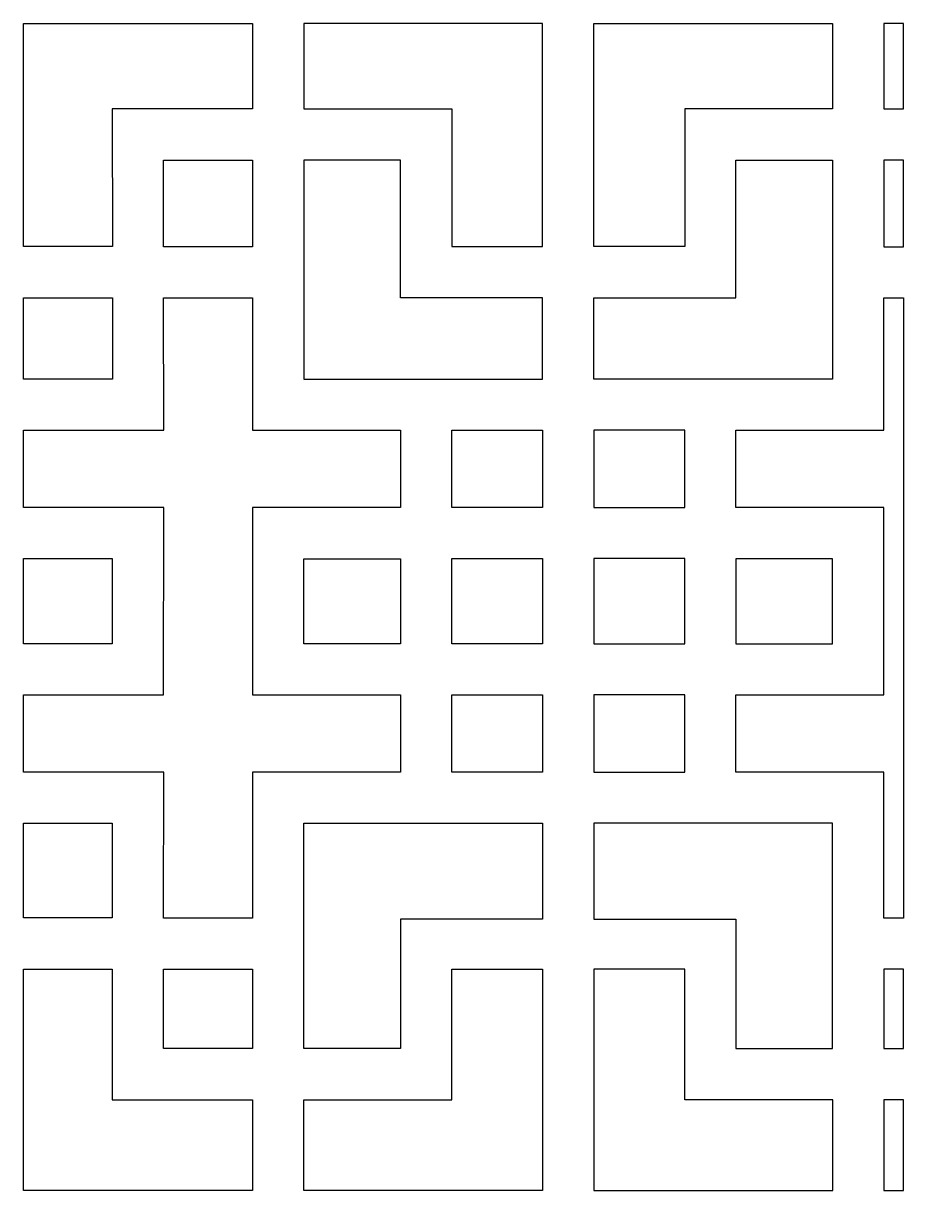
# Model space of a CAD drawing. Header units: centimetres. Extents: x -149 to 149, y -171 to 171.
# Drawn here: x 110.9 to 149.3, y -105.6 to -54.5 of the extents above; entities that cross this region are included whole.
import ezdxf

# ---------------------------------------------------------------- set-up
doc = ezdxf.new("R2010")
doc.units = ezdxf.units.CM
doc.header["$MEASUREMENT"] = 0
doc.layers.add('layer 1', color=7, linetype='Continuous')

msp = doc.modelspace()

# ---------------------------------------------------------------- linework, layer by layer
at = {"layer": 'layer 1', "color": 142}
for points, knots in [([(110.86315, -54.54612), (110.86315, -54.54612), (110.86315, -64.30476), (110.86315, -64.30476), (110.86315, -64.30476), (110.86315, -64.30476), (114.75482, -64.30476), (114.75482, -64.30476), (114.75482, -64.30476), (114.75482, -64.30476), (114.7517, -58.28559), (114.7517, -58.28559), (114.7517, -58.28559), (114.7517, -58.28559), (120.87958, -58.28559), (120.87958, -58.28559), (120.87958, -58.28559), (120.87958, -58.28559), (120.87958, -54.54612), (120.87958, -54.54612), (120.87958, -54.54612), (120.87958, -54.54612), (110.86315, -54.54612), (110.86315, -54.54612)], [0, 0, 0, 0, 0.14285714, 0.14285714, 0.14285714, 0.14285714, 0.28571429, 0.28571429, 0.28571429, 0.28571429, 0.42857143, 0.42857143, 0.42857143, 0.42857143, 0.57142857, 0.57142857, 0.57142857, 0.57142857, 0.71428571, 0.71428571, 0.71428571, 0.71428571, 1, 1, 1, 1]), ([(133.55774, -54.54612), (133.55774, -54.54612), (133.55774, -64.30476), (133.55774, -64.30476), (133.55774, -64.30476), (133.55774, -64.30476), (129.58222, -64.30476), (129.58222, -64.30476), (129.58222, -64.30476), (129.58222, -64.30476), (129.58533, -58.28559), (129.58533, -58.28559), (129.58533, -58.28559), (129.58533, -58.28559), (123.11891, -58.28559), (123.11891, -58.28559), (123.11891, -58.28559), (123.11891, -58.28559), (123.11891, -54.54612), (123.11891, -54.54612), (123.11891, -54.54612), (123.11891, -54.54612), (133.55774, -54.54612), (133.55774, -54.54612)], [0, 0, 0, 0, 0.14285714, 0.14285714, 0.14285714, 0.14285714, 0.28571429, 0.28571429, 0.28571429, 0.28571429, 0.42857143, 0.42857143, 0.42857143, 0.42857143, 0.57142857, 0.57142857, 0.57142857, 0.57142857, 0.71428571, 0.71428571, 0.71428571, 0.71428571, 1, 1, 1, 1]), ([(135.79342, -54.54612), (135.79342, -54.54612), (135.79342, -64.30476), (135.79342, -64.30476), (135.79342, -64.30476), (135.79342, -64.30476), (139.76893, -64.30476), (139.76893, -64.30476), (139.76893, -64.30476), (139.76893, -64.30476), (139.76582, -58.28559), (139.76582, -58.28559), (139.76582, -58.28559), (139.76582, -58.28559), (146.23224, -58.28559), (146.23224, -58.28559), (146.23224, -58.28559), (146.23224, -58.28559), (146.23224, -54.54612), (146.23224, -54.54612), (146.23224, -54.54612), (146.23224, -54.54612), (135.79342, -54.54612), (135.79342, -54.54612)], [0, 0, 0, 0, 0.14285714, 0.14285714, 0.14285714, 0.14285714, 0.28571429, 0.28571429, 0.28571429, 0.28571429, 0.42857143, 0.42857143, 0.42857143, 0.42857143, 0.57142857, 0.57142857, 0.57142857, 0.57142857, 0.71428571, 0.71428571, 0.71428571, 0.71428571, 1, 1, 1, 1]), ([(149.33447, -58.28562), (149.33447, -58.28562), (148.47158, -58.28559), (148.47158, -58.28559), (148.47158, -58.28559), (148.47158, -58.28559), (148.47158, -54.54612), (148.47158, -54.54612), (148.47158, -54.54612), (148.47158, -54.54612), (149.33447, -54.54612), (149.33447, -54.54612), (149.33447, -54.54612), (149.33447, -54.54612), (149.33447, -58.28562), (149.33447, -58.28562)], [0, 0, 0, 0, 0.2, 0.2, 0.2, 0.2, 0.4, 0.4, 0.4, 0.4, 0.6, 0.6, 0.6, 0.6, 1, 1, 1, 1]), ([(116.98792, -64.30787), (116.98792, -64.30787), (120.87958, -64.30787), (120.87958, -64.30787), (120.87958, -64.30787), (120.87958, -64.30787), (120.87958, -60.52181), (120.87958, -60.52181), (120.87958, -60.52181), (120.87958, -60.52181), (116.98792, -60.52181), (116.98792, -60.52181), (116.98792, -60.52181), (116.98792, -60.52181), (116.98792, -64.30787), (116.98792, -64.30787)], [0, 0, 0, 0, 0.2, 0.2, 0.2, 0.2, 0.4, 0.4, 0.4, 0.4, 0.6, 0.6, 0.6, 0.6, 1, 1, 1, 1]), ([(127.346, -66.54409), (127.346, -66.54409), (133.55774, -66.53788), (133.55774, -66.53788), (133.55774, -66.53788), (133.55774, -66.53788), (133.55774, -70.09099), (133.55774, -70.09099), (133.55774, -70.09099), (133.55774, -70.09099), (123.11891, -70.09099), (123.11891, -70.09099), (123.11891, -70.09099), (123.11891, -70.09099), (123.11891, -60.52181), (123.11891, -60.52181), (123.11891, -60.52181), (123.11891, -60.52181), (127.346, -60.52181), (127.346, -60.52181), (127.346, -60.52181), (127.346, -60.52181), (127.346, -66.54409), (127.346, -66.54409)], [0, 0, 0, 0, 0.14285714, 0.14285714, 0.14285714, 0.14285714, 0.28571429, 0.28571429, 0.28571429, 0.28571429, 0.42857143, 0.42857143, 0.42857143, 0.42857143, 0.57142857, 0.57142857, 0.57142857, 0.57142857, 0.71428571, 0.71428571, 0.71428571, 0.71428571, 1, 1, 1, 1]), ([(142.00516, -66.54409), (142.00516, -66.54409), (135.79342, -66.53788), (135.79342, -66.53788), (135.79342, -66.53788), (135.79342, -66.53788), (135.79342, -70.09099), (135.79342, -70.09099), (135.79342, -70.09099), (135.79342, -70.09099), (146.23224, -70.09099), (146.23224, -70.09099), (146.23224, -70.09099), (146.23224, -70.09099), (146.23224, -60.52181), (146.23224, -60.52181), (146.23224, -60.52181), (146.23224, -60.52181), (142.00516, -60.52181), (142.00516, -60.52181), (142.00516, -60.52181), (142.00516, -60.52181), (142.00516, -66.54409), (142.00516, -66.54409)], [0, 0, 0, 0, 0.14285714, 0.14285714, 0.14285714, 0.14285714, 0.28571429, 0.28571429, 0.28571429, 0.28571429, 0.42857143, 0.42857143, 0.42857143, 0.42857143, 0.57142857, 0.57142857, 0.57142857, 0.57142857, 0.71428571, 0.71428571, 0.71428571, 0.71428571, 1, 1, 1, 1]), ([(149.33447, -64.30777), (149.33447, -64.30777), (148.47158, -64.30787), (148.47158, -64.30787), (148.47158, -64.30787), (148.47158, -64.30787), (148.47158, -60.52181), (148.47158, -60.52181), (148.47158, -60.52181), (148.47158, -60.52181), (149.33447, -60.5218), (149.33447, -60.5218), (149.33447, -60.5218), (149.33447, -60.5218), (149.33447, -64.30777), (149.33447, -64.30777)], [0, 0, 0, 0, 0.2, 0.2, 0.2, 0.2, 0.4, 0.4, 0.4, 0.4, 0.6, 0.6, 0.6, 0.6, 1, 1, 1, 1]), ([(117.00964, -75.70642), (117.00964, -75.70642), (116.99414, -83.8997), (116.99414, -83.8997), (116.99414, -83.8997), (116.99414, -83.8997), (110.86315, -83.89969), (110.86315, -83.89969), (110.86315, -83.89969), (110.86315, -83.89969), (110.86315, -87.26957), (110.86315, -87.26957), (110.86315, -87.26957), (110.86315, -87.26957), (117.00963, -87.26957), (117.00963, -87.26957), (117.00963, -87.26957), (117.00963, -87.26957), (116.99414, -93.65213), (116.99414, -93.65213), (116.99414, -93.65213), (116.99414, -93.65213), (120.87958, -93.65213), (120.87958, -93.65213), (120.87958, -93.65213), (120.87958, -93.65213), (120.87958, -87.26957), (120.87958, -87.26957), (120.87958, -87.26957), (120.87958, -87.26957), (127.346, -87.26957), (127.346, -87.26957), (127.346, -87.26957), (127.346, -87.26957), (127.346, -83.89969), (127.346, -83.89969), (127.346, -83.89969), (127.346, -83.89969), (120.87958, -83.8997), (120.87958, -83.8997), (120.87958, -83.8997), (120.87958, -83.8997), (120.87958, -75.70641), (120.87958, -75.70641), (120.87958, -75.70641), (120.87958, -75.70641), (127.346, -75.70642), (127.346, -75.70642), (127.346, -75.70642), (127.346, -75.70642), (127.346, -72.32723), (127.346, -72.32723), (127.346, -72.32723), (127.346, -72.32723), (120.87958, -72.33033), (120.87958, -72.33033), (120.87958, -72.33033), (120.87958, -72.33033), (120.87958, -66.53788), (120.87958, -66.53788), (120.87958, -66.53788), (120.87958, -66.53788), (116.99414, -66.53788), (116.99414, -66.53788), (116.99414, -66.53788), (116.99414, -66.53788), (117.00963, -72.32723), (117.00963, -72.32723), (117.00963, -72.32723), (117.00963, -72.32723), (110.86315, -72.32723), (110.86315, -72.32723), (110.86315, -72.32723), (110.86315, -72.32723), (110.86315, -75.70642), (110.86315, -75.70642), (110.86315, -75.70642), (110.86315, -75.70642), (117.00964, -75.70642), (117.00964, -75.70642)], [0, 0, 0, 0, 0.04761905, 0.04761905, 0.04761905, 0.04761905, 0.0952381, 0.0952381, 0.0952381, 0.0952381, 0.14285714, 0.14285714, 0.14285714, 0.14285714, 0.19047619, 0.19047619, 0.19047619, 0.19047619, 0.23809524, 0.23809524, 0.23809524, 0.23809524, 0.28571429, 0.28571429, 0.28571429, 0.28571429, 0.33333333, 0.33333333, 0.33333333, 0.33333333, 0.38095238, 0.38095238, 0.38095238, 0.38095238, 0.42857143, 0.42857143, 0.42857143, 0.42857143, 0.47619048, 0.47619048, 0.47619048, 0.47619048, 0.52380952, 0.52380952, 0.52380952, 0.52380952, 0.57142857, 0.57142857, 0.57142857, 0.57142857, 0.61904762, 0.61904762, 0.61904762, 0.61904762, 0.66666667, 0.66666667, 0.66666667, 0.66666667, 0.71428571, 0.71428571, 0.71428571, 0.71428571, 0.76190476, 0.76190476, 0.76190476, 0.76190476, 0.80952381, 0.80952381, 0.80952381, 0.80952381, 0.85714286, 0.85714286, 0.85714286, 0.85714286, 0.9047619, 0.9047619, 0.9047619, 0.9047619, 1, 1, 1, 1]), ([(110.86315, -70.0941), (110.86315, -70.0941), (114.7548, -70.0941), (114.7548, -70.0941), (114.7548, -70.0941), (114.7548, -70.0941), (114.7548, -66.54409), (114.7548, -66.54409), (114.7548, -66.54409), (114.7548, -66.54409), (110.86315, -66.54409), (110.86315, -66.54409), (110.86315, -66.54409), (110.86315, -66.54409), (110.86315, -70.0941), (110.86315, -70.0941)], [0, 0, 0, 0, 0.2, 0.2, 0.2, 0.2, 0.4, 0.4, 0.4, 0.4, 0.6, 0.6, 0.6, 0.6, 1, 1, 1, 1]), ([(149.33447, -66.53788), (149.33447, -66.53788), (148.47158, -66.53788), (148.47158, -66.53788), (148.47158, -66.53788), (148.47158, -66.53788), (148.47158, -72.33033), (148.47158, -72.33033), (148.47158, -72.33033), (148.47158, -72.33033), (142.00516, -72.32723), (142.00516, -72.32723), (142.00516, -72.32723), (142.00516, -72.32723), (142.00516, -75.70642), (142.00516, -75.70642), (142.00516, -75.70642), (142.00516, -75.70642), (148.47158, -75.70641), (148.47158, -75.70641), (148.47158, -75.70641), (148.47158, -75.70641), (148.47158, -83.8997), (148.47158, -83.8997), (148.47158, -83.8997), (148.47158, -83.8997), (142.00516, -83.89969), (142.00516, -83.89969), (142.00516, -83.89969), (142.00516, -83.89969), (142.00516, -87.26957), (142.00516, -87.26957), (142.00516, -87.26957), (142.00516, -87.26957), (148.47158, -87.26957), (148.47158, -87.26957), (148.47158, -87.26957), (148.47158, -87.26957), (148.47158, -93.65213), (148.47158, -93.65213), (148.47158, -93.65213), (148.47158, -93.65213), (149.33447, -93.65213), (149.33447, -93.65213), (149.33447, -93.65213), (149.33447, -93.65213), (149.33447, -66.53788), (149.33447, -66.53788)], [0, 0, 0, 0, 0.07692308, 0.07692308, 0.07692308, 0.07692308, 0.15384615, 0.15384615, 0.15384615, 0.15384615, 0.23076923, 0.23076923, 0.23076923, 0.23076923, 0.30769231, 0.30769231, 0.30769231, 0.30769231, 0.38461538, 0.38461538, 0.38461538, 0.38461538, 0.46153846, 0.46153846, 0.46153846, 0.46153846, 0.53846154, 0.53846154, 0.53846154, 0.53846154, 0.61538462, 0.61538462, 0.61538462, 0.61538462, 0.69230769, 0.69230769, 0.69230769, 0.69230769, 0.76923077, 0.76923077, 0.76923077, 0.76923077, 0.84615385, 0.84615385, 0.84615385, 0.84615385, 1, 1, 1, 1]), ([(129.58222, -75.70951), (129.58222, -75.70951), (133.55774, -75.70951), (133.55774, -75.70951), (133.55774, -75.70951), (133.55774, -75.70951), (133.55774, -72.32723), (133.55774, -72.32723), (133.55774, -72.32723), (133.55774, -72.32723), (129.58222, -72.32723), (129.58222, -72.32723), (129.58222, -72.32723), (129.58222, -72.32723), (129.58222, -75.70951), (129.58222, -75.70951)], [0, 0, 0, 0, 0.2, 0.2, 0.2, 0.2, 0.4, 0.4, 0.4, 0.4, 0.6, 0.6, 0.6, 0.6, 1, 1, 1, 1]), ([(139.76893, -75.70951), (139.76893, -75.70951), (135.79342, -75.70951), (135.79342, -75.70951), (135.79342, -75.70951), (135.79342, -75.70951), (135.79342, -72.32723), (135.79342, -72.32723), (135.79342, -72.32723), (135.79342, -72.32723), (139.76893, -72.32723), (139.76893, -72.32723), (139.76893, -72.32723), (139.76893, -72.32723), (139.76893, -75.70951), (139.76893, -75.70951)], [0, 0, 0, 0, 0.2, 0.2, 0.2, 0.2, 0.4, 0.4, 0.4, 0.4, 0.6, 0.6, 0.6, 0.6, 1, 1, 1, 1]), ([(110.86315, -81.66658), (110.86315, -81.66658), (114.7517, -81.66658), (114.7517, -81.66658), (114.7517, -81.66658), (114.7517, -81.66658), (114.7517, -77.94264), (114.7517, -77.94264), (114.7517, -77.94264), (114.7517, -77.94264), (110.86315, -77.94264), (110.86315, -77.94264), (110.86315, -77.94264), (110.86315, -77.94264), (110.86315, -81.66658), (110.86315, -81.66658)], [0, 0, 0, 0, 0.2, 0.2, 0.2, 0.2, 0.4, 0.4, 0.4, 0.4, 0.6, 0.6, 0.6, 0.6, 1, 1, 1, 1]), ([(123.11891, -81.66346), (123.11891, -81.66346), (127.35221, -81.66346), (127.35221, -81.66346), (127.35221, -81.66346), (127.35221, -81.66346), (127.35221, -77.94886), (127.35221, -77.94886), (127.35221, -77.94886), (127.35221, -77.94886), (123.11891, -77.94886), (123.11891, -77.94886), (123.11891, -77.94886), (123.11891, -77.94886), (123.11891, -81.66346), (123.11891, -81.66346)], [0, 0, 0, 0, 0.2, 0.2, 0.2, 0.2, 0.4, 0.4, 0.4, 0.4, 0.6, 0.6, 0.6, 0.6, 1, 1, 1, 1]), ([(129.58222, -81.66346), (129.58222, -81.66346), (133.55774, -81.66346), (133.55774, -81.66346), (133.55774, -81.66346), (133.55774, -81.66346), (133.55774, -77.94264), (133.55774, -77.94264), (133.55774, -77.94264), (133.55774, -77.94264), (129.58222, -77.94264), (129.58222, -77.94264), (129.58222, -77.94264), (129.58222, -77.94264), (129.58222, -81.66346), (129.58222, -81.66346)], [0, 0, 0, 0, 0.2, 0.2, 0.2, 0.2, 0.4, 0.4, 0.4, 0.4, 0.6, 0.6, 0.6, 0.6, 1, 1, 1, 1]), ([(139.76893, -81.66346), (139.76893, -81.66346), (135.79342, -81.66346), (135.79342, -81.66346), (135.79342, -81.66346), (135.79342, -81.66346), (135.79342, -77.94264), (135.79342, -77.94264), (135.79342, -77.94264), (135.79342, -77.94264), (139.76893, -77.94264), (139.76893, -77.94264), (139.76893, -77.94264), (139.76893, -77.94264), (139.76893, -81.66346), (139.76893, -81.66346)], [0, 0, 0, 0, 0.2, 0.2, 0.2, 0.2, 0.4, 0.4, 0.4, 0.4, 0.6, 0.6, 0.6, 0.6, 1, 1, 1, 1]), ([(146.23224, -81.66346), (146.23224, -81.66346), (141.99894, -81.66346), (141.99894, -81.66346), (141.99894, -81.66346), (141.99894, -81.66346), (141.99894, -77.94886), (141.99894, -77.94886), (141.99894, -77.94886), (141.99894, -77.94886), (146.23224, -77.94886), (146.23224, -77.94886), (146.23224, -77.94886), (146.23224, -77.94886), (146.23224, -81.66346), (146.23224, -81.66346)], [0, 0, 0, 0, 0.2, 0.2, 0.2, 0.2, 0.4, 0.4, 0.4, 0.4, 0.6, 0.6, 0.6, 0.6, 1, 1, 1, 1]), ([(129.58222, -87.27266), (129.58222, -87.27266), (133.55774, -87.27266), (133.55774, -87.27266), (133.55774, -87.27266), (133.55774, -87.27266), (133.55774, -83.89969), (133.55774, -83.89969), (133.55774, -83.89969), (133.55774, -83.89969), (129.58222, -83.89969), (129.58222, -83.89969), (129.58222, -83.89969), (129.58222, -83.89969), (129.58222, -87.27266), (129.58222, -87.27266)], [0, 0, 0, 0, 0.2, 0.2, 0.2, 0.2, 0.4, 0.4, 0.4, 0.4, 0.6, 0.6, 0.6, 0.6, 1, 1, 1, 1]), ([(139.76893, -87.27266), (139.76893, -87.27266), (135.79342, -87.27266), (135.79342, -87.27266), (135.79342, -87.27266), (135.79342, -87.27266), (135.79342, -83.89969), (135.79342, -83.89969), (135.79342, -83.89969), (135.79342, -83.89969), (139.76893, -83.89969), (139.76893, -83.89969), (139.76893, -83.89969), (139.76893, -83.89969), (139.76893, -87.27266), (139.76893, -87.27266)], [0, 0, 0, 0, 0.2, 0.2, 0.2, 0.2, 0.4, 0.4, 0.4, 0.4, 0.6, 0.6, 0.6, 0.6, 1, 1, 1, 1]), ([(110.86315, -93.64903), (110.86315, -93.64903), (114.7517, -93.64903), (114.7517, -93.64903), (114.7517, -93.64903), (114.7517, -93.64903), (114.7517, -89.5089), (114.7517, -89.5089), (114.7517, -89.5089), (114.7517, -89.5089), (110.86315, -89.5089), (110.86315, -89.5089), (110.86315, -89.5089), (110.86315, -89.5089), (110.86315, -93.64903), (110.86315, -93.64903)], [0, 0, 0, 0, 0.2, 0.2, 0.2, 0.2, 0.4, 0.4, 0.4, 0.4, 0.6, 0.6, 0.6, 0.6, 1, 1, 1, 1]), ([(123.11891, -89.5089), (123.11891, -89.5089), (123.11891, -99.35449), (123.11891, -99.35449), (123.11891, -99.35449), (123.11891, -99.35449), (127.3479, -99.35449), (127.3479, -99.35449), (127.3479, -99.35449), (127.3479, -99.35449), (127.346, -93.69405), (127.346, -93.69405), (127.346, -93.69405), (127.346, -93.69405), (133.55774, -93.69405), (133.55774, -93.69405), (133.55774, -93.69405), (133.55774, -93.69405), (133.55774, -89.5089), (133.55774, -89.5089), (133.55774, -89.5089), (133.55774, -89.5089), (123.11891, -89.5089), (123.11891, -89.5089)], [0, 0, 0, 0, 0.14285714, 0.14285714, 0.14285714, 0.14285714, 0.28571429, 0.28571429, 0.28571429, 0.28571429, 0.42857143, 0.42857143, 0.42857143, 0.42857143, 0.57142857, 0.57142857, 0.57142857, 0.57142857, 0.71428571, 0.71428571, 0.71428571, 0.71428571, 1, 1, 1, 1]), ([(146.23224, -89.5089), (146.23224, -89.5089), (146.23224, -99.35449), (146.23224, -99.35449), (146.23224, -99.35449), (146.23224, -99.35449), (142.00325, -99.35449), (142.00325, -99.35449), (142.00325, -99.35449), (142.00325, -99.35449), (142.00516, -93.69405), (142.00516, -93.69405), (142.00516, -93.69405), (142.00516, -93.69405), (135.79342, -93.69405), (135.79342, -93.69405), (135.79342, -93.69405), (135.79342, -93.69405), (135.79342, -89.5089), (135.79342, -89.5089), (135.79342, -89.5089), (135.79342, -89.5089), (146.23224, -89.5089), (146.23224, -89.5089)], [0, 0, 0, 0, 0.14285714, 0.14285714, 0.14285714, 0.14285714, 0.28571429, 0.28571429, 0.28571429, 0.28571429, 0.42857143, 0.42857143, 0.42857143, 0.42857143, 0.57142857, 0.57142857, 0.57142857, 0.57142857, 0.71428571, 0.71428571, 0.71428571, 0.71428571, 1, 1, 1, 1]), ([(120.87958, -105.56623), (120.87958, -105.56623), (120.87958, -101.59072), (120.87958, -101.59072), (120.87958, -101.59072), (120.87958, -101.59072), (114.7517, -101.59073), (114.7517, -101.59073), (114.7517, -101.59073), (114.7517, -101.59073), (114.7517, -95.88834), (114.7517, -95.88834), (114.7517, -95.88834), (114.7517, -95.88834), (110.86936, -95.88834), (110.86936, -95.88834), (110.86936, -95.88834), (110.86936, -95.88834), (110.86936, -105.56623), (110.86936, -105.56623), (110.86936, -105.56623), (110.86936, -105.56623), (120.87958, -105.56623), (120.87958, -105.56623)], [0, 0, 0, 0, 0.14285714, 0.14285714, 0.14285714, 0.14285714, 0.28571429, 0.28571429, 0.28571429, 0.28571429, 0.42857143, 0.42857143, 0.42857143, 0.42857143, 0.57142857, 0.57142857, 0.57142857, 0.57142857, 0.71428571, 0.71428571, 0.71428571, 0.71428571, 1, 1, 1, 1]), ([(116.98792, -99.35449), (116.98792, -99.35449), (120.87958, -99.35449), (120.87958, -99.35449), (120.87958, -99.35449), (120.87958, -99.35449), (120.87958, -95.88834), (120.87958, -95.88834), (120.87958, -95.88834), (120.87958, -95.88834), (116.98792, -95.88834), (116.98792, -95.88834), (116.98792, -95.88834), (116.98792, -95.88834), (116.98792, -99.35449), (116.98792, -99.35449)], [0, 0, 0, 0, 0.2, 0.2, 0.2, 0.2, 0.4, 0.4, 0.4, 0.4, 0.6, 0.6, 0.6, 0.6, 1, 1, 1, 1]), ([(133.55774, -105.56623), (133.55774, -105.56623), (133.55774, -95.88834), (133.55774, -95.88834), (133.55774, -95.88834), (133.55774, -95.88834), (129.58533, -95.88834), (129.58533, -95.88834), (129.58533, -95.88834), (129.58533, -95.88834), (129.58533, -101.59072), (129.58533, -101.59072), (129.58533, -101.59072), (129.58533, -101.59072), (123.1158, -101.59072), (123.1158, -101.59072), (123.1158, -101.59072), (123.1158, -101.59072), (123.1158, -105.56623), (123.1158, -105.56623), (123.1158, -105.56623), (123.1158, -105.56623), (133.55774, -105.56623), (133.55774, -105.56623)], [0, 0, 0, 0, 0.14285714, 0.14285714, 0.14285714, 0.14285714, 0.28571429, 0.28571429, 0.28571429, 0.28571429, 0.42857143, 0.42857143, 0.42857143, 0.42857143, 0.57142857, 0.57142857, 0.57142857, 0.57142857, 0.71428571, 0.71428571, 0.71428571, 0.71428571, 1, 1, 1, 1]), ([(135.79342, -105.56623), (135.79342, -105.56623), (135.79342, -95.88834), (135.79342, -95.88834), (135.79342, -95.88834), (135.79342, -95.88834), (139.76582, -95.88834), (139.76582, -95.88834), (139.76582, -95.88834), (139.76582, -95.88834), (139.76582, -101.59072), (139.76582, -101.59072), (139.76582, -101.59072), (139.76582, -101.59072), (146.23535, -101.59072), (146.23535, -101.59072), (146.23535, -101.59072), (146.23535, -101.59072), (146.23535, -105.56623), (146.23535, -105.56623), (146.23535, -105.56623), (146.23535, -105.56623), (135.79342, -105.56623), (135.79342, -105.56623)], [0, 0, 0, 0, 0.14285714, 0.14285714, 0.14285714, 0.14285714, 0.28571429, 0.28571429, 0.28571429, 0.28571429, 0.42857143, 0.42857143, 0.42857143, 0.42857143, 0.57142857, 0.57142857, 0.57142857, 0.57142857, 0.71428571, 0.71428571, 0.71428571, 0.71428571, 1, 1, 1, 1]), ([(149.33447, -99.35448), (149.33447, -99.35448), (148.47158, -99.35449), (148.47158, -99.35449), (148.47158, -99.35449), (148.47158, -99.35449), (148.47158, -95.88834), (148.47158, -95.88834), (148.47158, -95.88834), (148.47158, -95.88834), (149.33447, -95.88834), (149.33447, -95.88834), (149.33447, -95.88834), (149.33447, -95.88834), (149.33447, -99.35448), (149.33447, -99.35448)], [0, 0, 0, 0, 0.2, 0.2, 0.2, 0.2, 0.4, 0.4, 0.4, 0.4, 0.6, 0.6, 0.6, 0.6, 1, 1, 1, 1]), ([(149.33447, -105.56632), (149.33447, -105.56632), (148.47158, -105.56623), (148.47158, -105.56623), (148.47158, -105.56623), (148.47158, -105.56623), (148.47158, -101.59072), (148.47158, -101.59072), (148.47158, -101.59072), (148.47158, -101.59072), (149.33447, -101.59073), (149.33447, -101.59073), (149.33447, -101.59073), (149.33447, -101.59073), (149.33447, -105.56632), (149.33447, -105.56632)], [0, 0, 0, 0, 0.2, 0.2, 0.2, 0.2, 0.4, 0.4, 0.4, 0.4, 0.6, 0.6, 0.6, 0.6, 1, 1, 1, 1])]:
    msp.add_open_spline(points, degree=3, knots=knots, dxfattribs=at)
at = {"layer": 'layer 1', "color": 250, "lineweight": 9}
for points, knots in [([(110.86315, -54.54612), (110.86315, -54.54612), (110.86315, -64.30476), (110.86315, -64.30476), (110.86315, -64.30476), (110.86315, -64.30476), (114.75482, -64.30476), (114.75482, -64.30476), (114.75482, -64.30476), (114.75482, -64.30476), (114.7517, -58.28559), (114.7517, -58.28559), (114.7517, -58.28559), (114.7517, -58.28559), (120.87958, -58.28559), (120.87958, -58.28559), (120.87958, -58.28559), (120.87958, -58.28559), (120.87958, -54.54612), (120.87958, -54.54612), (120.87958, -54.54612), (120.87958, -54.54612), (110.86315, -54.54612), (110.86315, -54.54612)], [0, 0, 0, 0, 0.14285714, 0.14285714, 0.14285714, 0.14285714, 0.28571429, 0.28571429, 0.28571429, 0.28571429, 0.42857143, 0.42857143, 0.42857143, 0.42857143, 0.57142857, 0.57142857, 0.57142857, 0.57142857, 0.71428571, 0.71428571, 0.71428571, 0.71428571, 1, 1, 1, 1]), ([(133.55774, -54.54612), (133.55774, -54.54612), (133.55774, -64.30476), (133.55774, -64.30476), (133.55774, -64.30476), (133.55774, -64.30476), (129.58222, -64.30476), (129.58222, -64.30476), (129.58222, -64.30476), (129.58222, -64.30476), (129.58533, -58.28559), (129.58533, -58.28559), (129.58533, -58.28559), (129.58533, -58.28559), (123.11891, -58.28559), (123.11891, -58.28559), (123.11891, -58.28559), (123.11891, -58.28559), (123.11891, -54.54612), (123.11891, -54.54612), (123.11891, -54.54612), (123.11891, -54.54612), (133.55774, -54.54612), (133.55774, -54.54612)], [0, 0, 0, 0, 0.14285714, 0.14285714, 0.14285714, 0.14285714, 0.28571429, 0.28571429, 0.28571429, 0.28571429, 0.42857143, 0.42857143, 0.42857143, 0.42857143, 0.57142857, 0.57142857, 0.57142857, 0.57142857, 0.71428571, 0.71428571, 0.71428571, 0.71428571, 1, 1, 1, 1]), ([(135.79342, -54.54612), (135.79342, -54.54612), (135.79342, -64.30476), (135.79342, -64.30476), (135.79342, -64.30476), (135.79342, -64.30476), (139.76893, -64.30476), (139.76893, -64.30476), (139.76893, -64.30476), (139.76893, -64.30476), (139.76582, -58.28559), (139.76582, -58.28559), (139.76582, -58.28559), (139.76582, -58.28559), (146.23224, -58.28559), (146.23224, -58.28559), (146.23224, -58.28559), (146.23224, -58.28559), (146.23224, -54.54612), (146.23224, -54.54612), (146.23224, -54.54612), (146.23224, -54.54612), (135.79342, -54.54612), (135.79342, -54.54612)], [0, 0, 0, 0, 0.14285714, 0.14285714, 0.14285714, 0.14285714, 0.28571429, 0.28571429, 0.28571429, 0.28571429, 0.42857143, 0.42857143, 0.42857143, 0.42857143, 0.57142857, 0.57142857, 0.57142857, 0.57142857, 0.71428571, 0.71428571, 0.71428571, 0.71428571, 1, 1, 1, 1]), ([(149.33447, -58.28562), (149.33447, -58.28562), (148.47158, -58.28559), (148.47158, -58.28559), (148.47158, -58.28559), (148.47158, -58.28559), (148.47158, -54.54612), (148.47158, -54.54612), (148.47158, -54.54612), (148.47158, -54.54612), (149.33447, -54.54612), (149.33447, -54.54612), (149.33447, -54.54612), (149.33447, -54.54612), (149.33447, -58.28562), (149.33447, -58.28562)], [0, 0, 0, 0, 0.2, 0.2, 0.2, 0.2, 0.4, 0.4, 0.4, 0.4, 0.6, 0.6, 0.6, 0.6, 1, 1, 1, 1]), ([(116.98792, -64.30787), (116.98792, -64.30787), (120.87958, -64.30787), (120.87958, -64.30787), (120.87958, -64.30787), (120.87958, -64.30787), (120.87958, -60.52181), (120.87958, -60.52181), (120.87958, -60.52181), (120.87958, -60.52181), (116.98792, -60.52181), (116.98792, -60.52181), (116.98792, -60.52181), (116.98792, -60.52181), (116.98792, -64.30787), (116.98792, -64.30787)], [0, 0, 0, 0, 0.2, 0.2, 0.2, 0.2, 0.4, 0.4, 0.4, 0.4, 0.6, 0.6, 0.6, 0.6, 1, 1, 1, 1]), ([(127.346, -66.54409), (127.346, -66.54409), (133.55774, -66.53788), (133.55774, -66.53788), (133.55774, -66.53788), (133.55774, -66.53788), (133.55774, -70.09099), (133.55774, -70.09099), (133.55774, -70.09099), (133.55774, -70.09099), (123.11891, -70.09099), (123.11891, -70.09099), (123.11891, -70.09099), (123.11891, -70.09099), (123.11891, -60.52181), (123.11891, -60.52181), (123.11891, -60.52181), (123.11891, -60.52181), (127.346, -60.52181), (127.346, -60.52181), (127.346, -60.52181), (127.346, -60.52181), (127.346, -66.54409), (127.346, -66.54409)], [0, 0, 0, 0, 0.14285714, 0.14285714, 0.14285714, 0.14285714, 0.28571429, 0.28571429, 0.28571429, 0.28571429, 0.42857143, 0.42857143, 0.42857143, 0.42857143, 0.57142857, 0.57142857, 0.57142857, 0.57142857, 0.71428571, 0.71428571, 0.71428571, 0.71428571, 1, 1, 1, 1]), ([(142.00516, -66.54409), (142.00516, -66.54409), (135.79342, -66.53788), (135.79342, -66.53788), (135.79342, -66.53788), (135.79342, -66.53788), (135.79342, -70.09099), (135.79342, -70.09099), (135.79342, -70.09099), (135.79342, -70.09099), (146.23224, -70.09099), (146.23224, -70.09099), (146.23224, -70.09099), (146.23224, -70.09099), (146.23224, -60.52181), (146.23224, -60.52181), (146.23224, -60.52181), (146.23224, -60.52181), (142.00516, -60.52181), (142.00516, -60.52181), (142.00516, -60.52181), (142.00516, -60.52181), (142.00516, -66.54409), (142.00516, -66.54409)], [0, 0, 0, 0, 0.14285714, 0.14285714, 0.14285714, 0.14285714, 0.28571429, 0.28571429, 0.28571429, 0.28571429, 0.42857143, 0.42857143, 0.42857143, 0.42857143, 0.57142857, 0.57142857, 0.57142857, 0.57142857, 0.71428571, 0.71428571, 0.71428571, 0.71428571, 1, 1, 1, 1]), ([(149.33447, -64.30777), (149.33447, -64.30777), (148.47158, -64.30787), (148.47158, -64.30787), (148.47158, -64.30787), (148.47158, -64.30787), (148.47158, -60.52181), (148.47158, -60.52181), (148.47158, -60.52181), (148.47158, -60.52181), (149.33447, -60.5218), (149.33447, -60.5218), (149.33447, -60.5218), (149.33447, -60.5218), (149.33447, -64.30777), (149.33447, -64.30777)], [0, 0, 0, 0, 0.2, 0.2, 0.2, 0.2, 0.4, 0.4, 0.4, 0.4, 0.6, 0.6, 0.6, 0.6, 1, 1, 1, 1]), ([(117.00964, -75.70642), (117.00964, -75.70642), (116.99414, -83.8997), (116.99414, -83.8997), (116.99414, -83.8997), (116.99414, -83.8997), (110.86315, -83.89969), (110.86315, -83.89969), (110.86315, -83.89969), (110.86315, -83.89969), (110.86315, -87.26957), (110.86315, -87.26957), (110.86315, -87.26957), (110.86315, -87.26957), (117.00963, -87.26957), (117.00963, -87.26957), (117.00963, -87.26957), (117.00963, -87.26957), (116.99414, -93.65213), (116.99414, -93.65213), (116.99414, -93.65213), (116.99414, -93.65213), (120.87958, -93.65213), (120.87958, -93.65213), (120.87958, -93.65213), (120.87958, -93.65213), (120.87958, -87.26957), (120.87958, -87.26957), (120.87958, -87.26957), (120.87958, -87.26957), (127.346, -87.26957), (127.346, -87.26957), (127.346, -87.26957), (127.346, -87.26957), (127.346, -83.89969), (127.346, -83.89969), (127.346, -83.89969), (127.346, -83.89969), (120.87958, -83.8997), (120.87958, -83.8997), (120.87958, -83.8997), (120.87958, -83.8997), (120.87958, -75.70641), (120.87958, -75.70641), (120.87958, -75.70641), (120.87958, -75.70641), (127.346, -75.70642), (127.346, -75.70642), (127.346, -75.70642), (127.346, -75.70642), (127.346, -72.32723), (127.346, -72.32723), (127.346, -72.32723), (127.346, -72.32723), (120.87958, -72.33033), (120.87958, -72.33033), (120.87958, -72.33033), (120.87958, -72.33033), (120.87958, -66.53788), (120.87958, -66.53788), (120.87958, -66.53788), (120.87958, -66.53788), (116.99414, -66.53788), (116.99414, -66.53788), (116.99414, -66.53788), (116.99414, -66.53788), (117.00963, -72.32723), (117.00963, -72.32723), (117.00963, -72.32723), (117.00963, -72.32723), (110.86315, -72.32723), (110.86315, -72.32723), (110.86315, -72.32723), (110.86315, -72.32723), (110.86315, -75.70642), (110.86315, -75.70642), (110.86315, -75.70642), (110.86315, -75.70642), (117.00964, -75.70642), (117.00964, -75.70642)], [0, 0, 0, 0, 0.04761905, 0.04761905, 0.04761905, 0.04761905, 0.0952381, 0.0952381, 0.0952381, 0.0952381, 0.14285714, 0.14285714, 0.14285714, 0.14285714, 0.19047619, 0.19047619, 0.19047619, 0.19047619, 0.23809524, 0.23809524, 0.23809524, 0.23809524, 0.28571429, 0.28571429, 0.28571429, 0.28571429, 0.33333333, 0.33333333, 0.33333333, 0.33333333, 0.38095238, 0.38095238, 0.38095238, 0.38095238, 0.42857143, 0.42857143, 0.42857143, 0.42857143, 0.47619048, 0.47619048, 0.47619048, 0.47619048, 0.52380952, 0.52380952, 0.52380952, 0.52380952, 0.57142857, 0.57142857, 0.57142857, 0.57142857, 0.61904762, 0.61904762, 0.61904762, 0.61904762, 0.66666667, 0.66666667, 0.66666667, 0.66666667, 0.71428571, 0.71428571, 0.71428571, 0.71428571, 0.76190476, 0.76190476, 0.76190476, 0.76190476, 0.80952381, 0.80952381, 0.80952381, 0.80952381, 0.85714286, 0.85714286, 0.85714286, 0.85714286, 0.9047619, 0.9047619, 0.9047619, 0.9047619, 1, 1, 1, 1]), ([(110.86315, -70.0941), (110.86315, -70.0941), (114.7548, -70.0941), (114.7548, -70.0941), (114.7548, -70.0941), (114.7548, -70.0941), (114.7548, -66.54409), (114.7548, -66.54409), (114.7548, -66.54409), (114.7548, -66.54409), (110.86315, -66.54409), (110.86315, -66.54409), (110.86315, -66.54409), (110.86315, -66.54409), (110.86315, -70.0941), (110.86315, -70.0941)], [0, 0, 0, 0, 0.2, 0.2, 0.2, 0.2, 0.4, 0.4, 0.4, 0.4, 0.6, 0.6, 0.6, 0.6, 1, 1, 1, 1]), ([(149.33447, -66.53788), (149.33447, -66.53788), (148.47158, -66.53788), (148.47158, -66.53788), (148.47158, -66.53788), (148.47158, -66.53788), (148.47158, -72.33033), (148.47158, -72.33033), (148.47158, -72.33033), (148.47158, -72.33033), (142.00516, -72.32723), (142.00516, -72.32723), (142.00516, -72.32723), (142.00516, -72.32723), (142.00516, -75.70642), (142.00516, -75.70642), (142.00516, -75.70642), (142.00516, -75.70642), (148.47158, -75.70641), (148.47158, -75.70641), (148.47158, -75.70641), (148.47158, -75.70641), (148.47158, -83.8997), (148.47158, -83.8997), (148.47158, -83.8997), (148.47158, -83.8997), (142.00516, -83.89969), (142.00516, -83.89969), (142.00516, -83.89969), (142.00516, -83.89969), (142.00516, -87.26957), (142.00516, -87.26957), (142.00516, -87.26957), (142.00516, -87.26957), (148.47158, -87.26957), (148.47158, -87.26957), (148.47158, -87.26957), (148.47158, -87.26957), (148.47158, -93.65213), (148.47158, -93.65213), (148.47158, -93.65213), (148.47158, -93.65213), (149.33447, -93.65213), (149.33447, -93.65213), (149.33447, -93.65213), (149.33447, -93.65213), (149.33447, -66.53788), (149.33447, -66.53788)], [0, 0, 0, 0, 0.07692308, 0.07692308, 0.07692308, 0.07692308, 0.15384615, 0.15384615, 0.15384615, 0.15384615, 0.23076923, 0.23076923, 0.23076923, 0.23076923, 0.30769231, 0.30769231, 0.30769231, 0.30769231, 0.38461538, 0.38461538, 0.38461538, 0.38461538, 0.46153846, 0.46153846, 0.46153846, 0.46153846, 0.53846154, 0.53846154, 0.53846154, 0.53846154, 0.61538462, 0.61538462, 0.61538462, 0.61538462, 0.69230769, 0.69230769, 0.69230769, 0.69230769, 0.76923077, 0.76923077, 0.76923077, 0.76923077, 0.84615385, 0.84615385, 0.84615385, 0.84615385, 1, 1, 1, 1]), ([(129.58222, -75.70951), (129.58222, -75.70951), (133.55774, -75.70951), (133.55774, -75.70951), (133.55774, -75.70951), (133.55774, -75.70951), (133.55774, -72.32723), (133.55774, -72.32723), (133.55774, -72.32723), (133.55774, -72.32723), (129.58222, -72.32723), (129.58222, -72.32723), (129.58222, -72.32723), (129.58222, -72.32723), (129.58222, -75.70951), (129.58222, -75.70951)], [0, 0, 0, 0, 0.2, 0.2, 0.2, 0.2, 0.4, 0.4, 0.4, 0.4, 0.6, 0.6, 0.6, 0.6, 1, 1, 1, 1]), ([(139.76893, -75.70951), (139.76893, -75.70951), (135.79342, -75.70951), (135.79342, -75.70951), (135.79342, -75.70951), (135.79342, -75.70951), (135.79342, -72.32723), (135.79342, -72.32723), (135.79342, -72.32723), (135.79342, -72.32723), (139.76893, -72.32723), (139.76893, -72.32723), (139.76893, -72.32723), (139.76893, -72.32723), (139.76893, -75.70951), (139.76893, -75.70951)], [0, 0, 0, 0, 0.2, 0.2, 0.2, 0.2, 0.4, 0.4, 0.4, 0.4, 0.6, 0.6, 0.6, 0.6, 1, 1, 1, 1]), ([(110.86315, -81.66658), (110.86315, -81.66658), (114.7517, -81.66658), (114.7517, -81.66658), (114.7517, -81.66658), (114.7517, -81.66658), (114.7517, -77.94264), (114.7517, -77.94264), (114.7517, -77.94264), (114.7517, -77.94264), (110.86315, -77.94264), (110.86315, -77.94264), (110.86315, -77.94264), (110.86315, -77.94264), (110.86315, -81.66658), (110.86315, -81.66658)], [0, 0, 0, 0, 0.2, 0.2, 0.2, 0.2, 0.4, 0.4, 0.4, 0.4, 0.6, 0.6, 0.6, 0.6, 1, 1, 1, 1]), ([(123.11891, -81.66346), (123.11891, -81.66346), (127.35221, -81.66346), (127.35221, -81.66346), (127.35221, -81.66346), (127.35221, -81.66346), (127.35221, -77.94886), (127.35221, -77.94886), (127.35221, -77.94886), (127.35221, -77.94886), (123.11891, -77.94886), (123.11891, -77.94886), (123.11891, -77.94886), (123.11891, -77.94886), (123.11891, -81.66346), (123.11891, -81.66346)], [0, 0, 0, 0, 0.2, 0.2, 0.2, 0.2, 0.4, 0.4, 0.4, 0.4, 0.6, 0.6, 0.6, 0.6, 1, 1, 1, 1]), ([(129.58222, -81.66346), (129.58222, -81.66346), (133.55774, -81.66346), (133.55774, -81.66346), (133.55774, -81.66346), (133.55774, -81.66346), (133.55774, -77.94264), (133.55774, -77.94264), (133.55774, -77.94264), (133.55774, -77.94264), (129.58222, -77.94264), (129.58222, -77.94264), (129.58222, -77.94264), (129.58222, -77.94264), (129.58222, -81.66346), (129.58222, -81.66346)], [0, 0, 0, 0, 0.2, 0.2, 0.2, 0.2, 0.4, 0.4, 0.4, 0.4, 0.6, 0.6, 0.6, 0.6, 1, 1, 1, 1]), ([(139.76893, -81.66346), (139.76893, -81.66346), (135.79342, -81.66346), (135.79342, -81.66346), (135.79342, -81.66346), (135.79342, -81.66346), (135.79342, -77.94264), (135.79342, -77.94264), (135.79342, -77.94264), (135.79342, -77.94264), (139.76893, -77.94264), (139.76893, -77.94264), (139.76893, -77.94264), (139.76893, -77.94264), (139.76893, -81.66346), (139.76893, -81.66346)], [0, 0, 0, 0, 0.2, 0.2, 0.2, 0.2, 0.4, 0.4, 0.4, 0.4, 0.6, 0.6, 0.6, 0.6, 1, 1, 1, 1]), ([(146.23224, -81.66346), (146.23224, -81.66346), (141.99894, -81.66346), (141.99894, -81.66346), (141.99894, -81.66346), (141.99894, -81.66346), (141.99894, -77.94886), (141.99894, -77.94886), (141.99894, -77.94886), (141.99894, -77.94886), (146.23224, -77.94886), (146.23224, -77.94886), (146.23224, -77.94886), (146.23224, -77.94886), (146.23224, -81.66346), (146.23224, -81.66346)], [0, 0, 0, 0, 0.2, 0.2, 0.2, 0.2, 0.4, 0.4, 0.4, 0.4, 0.6, 0.6, 0.6, 0.6, 1, 1, 1, 1]), ([(129.58222, -87.27266), (129.58222, -87.27266), (133.55774, -87.27266), (133.55774, -87.27266), (133.55774, -87.27266), (133.55774, -87.27266), (133.55774, -83.89969), (133.55774, -83.89969), (133.55774, -83.89969), (133.55774, -83.89969), (129.58222, -83.89969), (129.58222, -83.89969), (129.58222, -83.89969), (129.58222, -83.89969), (129.58222, -87.27266), (129.58222, -87.27266)], [0, 0, 0, 0, 0.2, 0.2, 0.2, 0.2, 0.4, 0.4, 0.4, 0.4, 0.6, 0.6, 0.6, 0.6, 1, 1, 1, 1]), ([(139.76893, -87.27266), (139.76893, -87.27266), (135.79342, -87.27266), (135.79342, -87.27266), (135.79342, -87.27266), (135.79342, -87.27266), (135.79342, -83.89969), (135.79342, -83.89969), (135.79342, -83.89969), (135.79342, -83.89969), (139.76893, -83.89969), (139.76893, -83.89969), (139.76893, -83.89969), (139.76893, -83.89969), (139.76893, -87.27266), (139.76893, -87.27266)], [0, 0, 0, 0, 0.2, 0.2, 0.2, 0.2, 0.4, 0.4, 0.4, 0.4, 0.6, 0.6, 0.6, 0.6, 1, 1, 1, 1]), ([(110.86315, -93.64903), (110.86315, -93.64903), (114.7517, -93.64903), (114.7517, -93.64903), (114.7517, -93.64903), (114.7517, -93.64903), (114.7517, -89.5089), (114.7517, -89.5089), (114.7517, -89.5089), (114.7517, -89.5089), (110.86315, -89.5089), (110.86315, -89.5089), (110.86315, -89.5089), (110.86315, -89.5089), (110.86315, -93.64903), (110.86315, -93.64903)], [0, 0, 0, 0, 0.2, 0.2, 0.2, 0.2, 0.4, 0.4, 0.4, 0.4, 0.6, 0.6, 0.6, 0.6, 1, 1, 1, 1]), ([(123.11891, -89.5089), (123.11891, -89.5089), (123.11891, -99.35449), (123.11891, -99.35449), (123.11891, -99.35449), (123.11891, -99.35449), (127.3479, -99.35449), (127.3479, -99.35449), (127.3479, -99.35449), (127.3479, -99.35449), (127.346, -93.69405), (127.346, -93.69405), (127.346, -93.69405), (127.346, -93.69405), (133.55774, -93.69405), (133.55774, -93.69405), (133.55774, -93.69405), (133.55774, -93.69405), (133.55774, -89.5089), (133.55774, -89.5089), (133.55774, -89.5089), (133.55774, -89.5089), (123.11891, -89.5089), (123.11891, -89.5089)], [0, 0, 0, 0, 0.14285714, 0.14285714, 0.14285714, 0.14285714, 0.28571429, 0.28571429, 0.28571429, 0.28571429, 0.42857143, 0.42857143, 0.42857143, 0.42857143, 0.57142857, 0.57142857, 0.57142857, 0.57142857, 0.71428571, 0.71428571, 0.71428571, 0.71428571, 1, 1, 1, 1]), ([(146.23224, -89.5089), (146.23224, -89.5089), (146.23224, -99.35449), (146.23224, -99.35449), (146.23224, -99.35449), (146.23224, -99.35449), (142.00325, -99.35449), (142.00325, -99.35449), (142.00325, -99.35449), (142.00325, -99.35449), (142.00516, -93.69405), (142.00516, -93.69405), (142.00516, -93.69405), (142.00516, -93.69405), (135.79342, -93.69405), (135.79342, -93.69405), (135.79342, -93.69405), (135.79342, -93.69405), (135.79342, -89.5089), (135.79342, -89.5089), (135.79342, -89.5089), (135.79342, -89.5089), (146.23224, -89.5089), (146.23224, -89.5089)], [0, 0, 0, 0, 0.14285714, 0.14285714, 0.14285714, 0.14285714, 0.28571429, 0.28571429, 0.28571429, 0.28571429, 0.42857143, 0.42857143, 0.42857143, 0.42857143, 0.57142857, 0.57142857, 0.57142857, 0.57142857, 0.71428571, 0.71428571, 0.71428571, 0.71428571, 1, 1, 1, 1]), ([(120.87958, -105.56623), (120.87958, -105.56623), (120.87958, -101.59072), (120.87958, -101.59072), (120.87958, -101.59072), (120.87958, -101.59072), (114.7517, -101.59073), (114.7517, -101.59073), (114.7517, -101.59073), (114.7517, -101.59073), (114.7517, -95.88834), (114.7517, -95.88834), (114.7517, -95.88834), (114.7517, -95.88834), (110.86936, -95.88834), (110.86936, -95.88834), (110.86936, -95.88834), (110.86936, -95.88834), (110.86936, -105.56623), (110.86936, -105.56623), (110.86936, -105.56623), (110.86936, -105.56623), (120.87958, -105.56623), (120.87958, -105.56623)], [0, 0, 0, 0, 0.14285714, 0.14285714, 0.14285714, 0.14285714, 0.28571429, 0.28571429, 0.28571429, 0.28571429, 0.42857143, 0.42857143, 0.42857143, 0.42857143, 0.57142857, 0.57142857, 0.57142857, 0.57142857, 0.71428571, 0.71428571, 0.71428571, 0.71428571, 1, 1, 1, 1]), ([(116.98792, -99.35449), (116.98792, -99.35449), (120.87958, -99.35449), (120.87958, -99.35449), (120.87958, -99.35449), (120.87958, -99.35449), (120.87958, -95.88834), (120.87958, -95.88834), (120.87958, -95.88834), (120.87958, -95.88834), (116.98792, -95.88834), (116.98792, -95.88834), (116.98792, -95.88834), (116.98792, -95.88834), (116.98792, -99.35449), (116.98792, -99.35449)], [0, 0, 0, 0, 0.2, 0.2, 0.2, 0.2, 0.4, 0.4, 0.4, 0.4, 0.6, 0.6, 0.6, 0.6, 1, 1, 1, 1]), ([(133.55774, -105.56623), (133.55774, -105.56623), (133.55774, -95.88834), (133.55774, -95.88834), (133.55774, -95.88834), (133.55774, -95.88834), (129.58533, -95.88834), (129.58533, -95.88834), (129.58533, -95.88834), (129.58533, -95.88834), (129.58533, -101.59072), (129.58533, -101.59072), (129.58533, -101.59072), (129.58533, -101.59072), (123.1158, -101.59072), (123.1158, -101.59072), (123.1158, -101.59072), (123.1158, -101.59072), (123.1158, -105.56623), (123.1158, -105.56623), (123.1158, -105.56623), (123.1158, -105.56623), (133.55774, -105.56623), (133.55774, -105.56623)], [0, 0, 0, 0, 0.14285714, 0.14285714, 0.14285714, 0.14285714, 0.28571429, 0.28571429, 0.28571429, 0.28571429, 0.42857143, 0.42857143, 0.42857143, 0.42857143, 0.57142857, 0.57142857, 0.57142857, 0.57142857, 0.71428571, 0.71428571, 0.71428571, 0.71428571, 1, 1, 1, 1]), ([(135.79342, -105.56623), (135.79342, -105.56623), (135.79342, -95.88834), (135.79342, -95.88834), (135.79342, -95.88834), (135.79342, -95.88834), (139.76582, -95.88834), (139.76582, -95.88834), (139.76582, -95.88834), (139.76582, -95.88834), (139.76582, -101.59072), (139.76582, -101.59072), (139.76582, -101.59072), (139.76582, -101.59072), (146.23535, -101.59072), (146.23535, -101.59072), (146.23535, -101.59072), (146.23535, -101.59072), (146.23535, -105.56623), (146.23535, -105.56623), (146.23535, -105.56623), (146.23535, -105.56623), (135.79342, -105.56623), (135.79342, -105.56623)], [0, 0, 0, 0, 0.14285714, 0.14285714, 0.14285714, 0.14285714, 0.28571429, 0.28571429, 0.28571429, 0.28571429, 0.42857143, 0.42857143, 0.42857143, 0.42857143, 0.57142857, 0.57142857, 0.57142857, 0.57142857, 0.71428571, 0.71428571, 0.71428571, 0.71428571, 1, 1, 1, 1]), ([(149.33447, -99.35448), (149.33447, -99.35448), (148.47158, -99.35449), (148.47158, -99.35449), (148.47158, -99.35449), (148.47158, -99.35449), (148.47158, -95.88834), (148.47158, -95.88834), (148.47158, -95.88834), (148.47158, -95.88834), (149.33447, -95.88834), (149.33447, -95.88834), (149.33447, -95.88834), (149.33447, -95.88834), (149.33447, -99.35448), (149.33447, -99.35448)], [0, 0, 0, 0, 0.2, 0.2, 0.2, 0.2, 0.4, 0.4, 0.4, 0.4, 0.6, 0.6, 0.6, 0.6, 1, 1, 1, 1]), ([(149.33447, -105.56632), (149.33447, -105.56632), (148.47158, -105.56623), (148.47158, -105.56623), (148.47158, -105.56623), (148.47158, -105.56623), (148.47158, -101.59072), (148.47158, -101.59072), (148.47158, -101.59072), (148.47158, -101.59072), (149.33447, -101.59073), (149.33447, -101.59073), (149.33447, -101.59073), (149.33447, -101.59073), (149.33447, -105.56632), (149.33447, -105.56632)], [0, 0, 0, 0, 0.2, 0.2, 0.2, 0.2, 0.4, 0.4, 0.4, 0.4, 0.6, 0.6, 0.6, 0.6, 1, 1, 1, 1])]:
    msp.add_open_spline(points, degree=3, knots=knots, dxfattribs=at)

doc.saveas('drawing.dxf')
